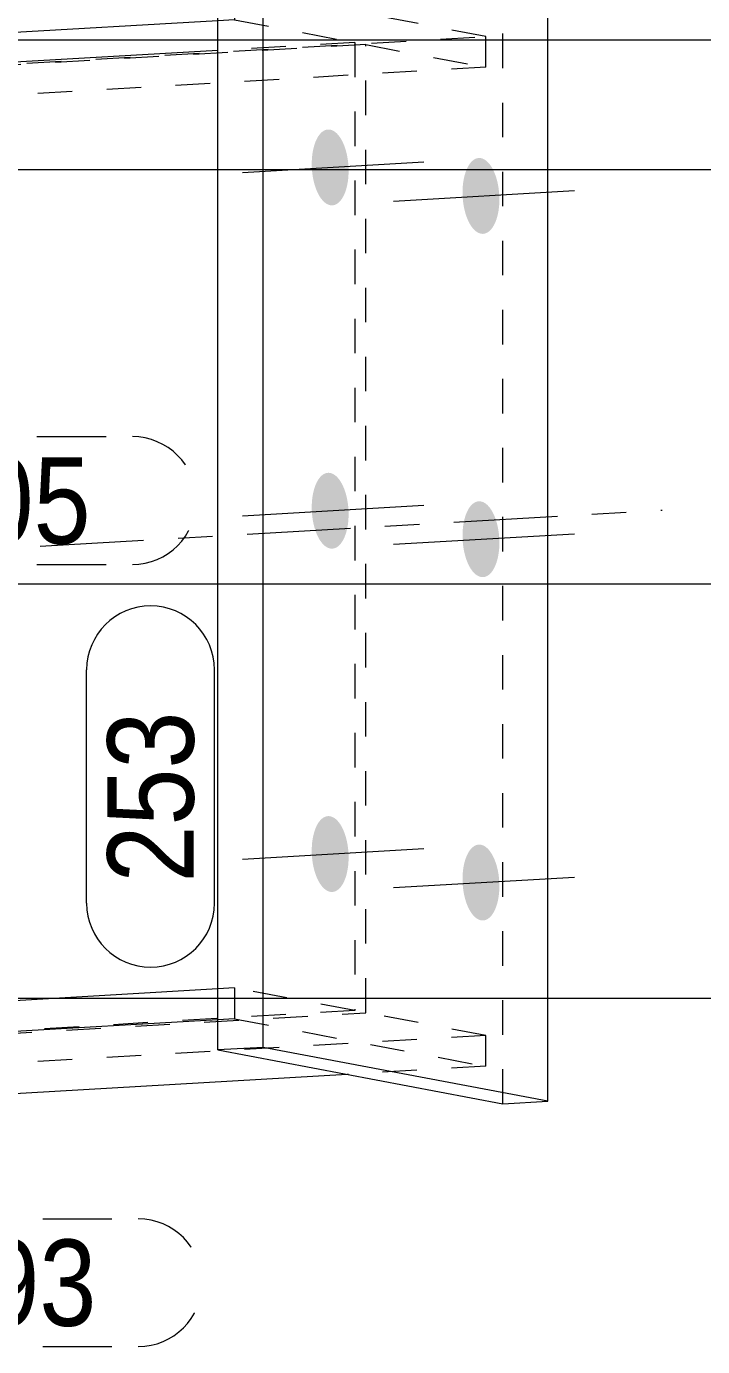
# Model space of a CAD drawing. Header units: millimetres. Extents: x 2 to 825, y 1 to 579.
# Drawn here: x 121.62 to 141.2, y 483.27 to 521.51 of the extents above; entities that cross this region are included whole.
import ezdxf

# ---------------------------------------------------------------- set-up
doc = ezdxf.new("R2010")
doc.units = ezdxf.units.MM
for name, pattern in [('XKITLINE00', [0]), ('XKITLINE01', [4, 1, -1, 1, -1]), ('XKITLINE02', [4, 2, -2]), ('XKITLINE03', [6, 3, -1, 1, -1])]:
    doc.linetypes.add(name, pattern=pattern)
for name, color, linetype, lineweight in [('Bolt', 3, 'Continuous', 0), ('Dimensions', 7, 'Continuous', 0), ('Part', 2, 'Continuous', 0), ('PartMark', 7, 'Continuous', 0)]:
    doc.layers.add(name, color=color, linetype=linetype, lineweight=lineweight)
doc.styles.add('ARIAL', font='ARIAL.TTF')

# ---------------------------------------------------------------- blocks, each defined once
blk = doc.blocks.new('*A44')
at = {"layer": 'Bolt'}
for points in [[(129.88, 517.453), (129.878, 517.507), (129.878, 517.561), (129.88, 517.614), (129.882, 517.667), (129.886, 517.719), (129.891, 517.771), (129.898, 517.822), (129.906, 517.872), (129.914, 517.92), (129.925, 517.968), (129.936, 518.014), (129.948, 518.059), (129.962, 518.103), (129.976, 518.145), (129.992, 518.185), (130.009, 518.223), (130.026, 518.259), (130.045, 518.294), (130.064, 518.326), (130.085, 518.356), (130.106, 518.384), (130.128, 518.41), (130.15, 518.433), (130.173, 518.454), (130.197, 518.472), (130.221, 518.488), (130.246, 518.501), (130.271, 518.512), (130.296, 518.52), (130.322, 518.525), (130.348, 518.528), (130.374, 518.528), (130.4, 518.526), (130.426, 518.521), (130.453, 518.513), (130.479, 518.503), (130.505, 518.49), (130.53, 518.474), (130.556, 518.456), (130.581, 518.436), (130.605, 518.413), (130.629, 518.388), (130.653, 518.36), (130.676, 518.33), (130.699, 518.298), (130.72, 518.264), (130.741, 518.228), (130.762, 518.19), (130.781, 518.15), (130.799, 518.109), (130.817, 518.066), (130.833, 518.021), (130.849, 517.975), (130.864, 517.927), (130.877, 517.879), (130.889, 517.829), (130.9, 517.778), (130.91, 517.727), (130.919, 517.674), (130.927, 517.622), (130.933, 517.568), (130.938, 517.515), (130.942, 517.461), (130.944, 517.407), (130.945, 517.353), (130.945, 517.299), (130.944, 517.246), (130.941, 517.193), (130.937, 517.141), (130.932, 517.089), (130.926, 517.038), (130.918, 516.988), (130.909, 516.94), (130.899, 516.892), (130.888, 516.846), (130.876, 516.801), (130.862, 516.757), (130.847, 516.715), (130.832, 516.675), (130.815, 516.637), (130.797, 516.601), (130.779, 516.566), (130.759, 516.534), (130.739, 516.504), (130.718, 516.476), (130.696, 516.45), (130.674, 516.427), (130.651, 516.406), (130.627, 516.388), (130.603, 516.372), (130.578, 516.359), (130.553, 516.348), (130.527, 516.34), (130.502, 516.335), (130.476, 516.332), (130.45, 516.332), (130.424, 516.334), (130.397, 516.339), (130.371, 516.347), (130.345, 516.357), (130.319, 516.37), (130.294, 516.386), (130.268, 516.404), (130.243, 516.424), (130.218, 516.447), (130.194, 516.472), (130.171, 516.5), (130.148, 516.53), (130.125, 516.562), (130.103, 516.596), (130.082, 516.632), (130.062, 516.67), (130.043, 516.709), (130.024, 516.751), (130.007, 516.794), (129.99, 516.839), (129.975, 516.885), (129.96, 516.933), (129.947, 516.981), (129.935, 517.031), (129.923, 517.082), (129.913, 517.133), (129.905, 517.185), (129.897, 517.238), (129.891, 517.292), (129.886, 517.345), (129.882, 517.399)], [(134.246, 516.628), (134.245, 516.681), (134.245, 516.735), (134.246, 516.788), (134.249, 516.841), (134.253, 516.894), (134.258, 516.945), (134.264, 516.996), (134.272, 517.046), (134.281, 517.095), (134.291, 517.143), (134.302, 517.189), (134.315, 517.234), (134.328, 517.277), (134.343, 517.319), (134.359, 517.359), (134.375, 517.397), (134.393, 517.434), (134.411, 517.468), (134.431, 517.5), (134.451, 517.531), (134.472, 517.558), (134.494, 517.584), (134.517, 517.607), (134.54, 517.628), (134.563, 517.646), (134.588, 517.662), (134.612, 517.676), (134.637, 517.686), (134.663, 517.694), (134.689, 517.7), (134.714, 517.703), (134.741, 517.703), (134.767, 517.7), (134.793, 517.695), (134.819, 517.688), (134.845, 517.677), (134.871, 517.664), (134.897, 517.649), (134.922, 517.631), (134.947, 517.61), (134.972, 517.587), (134.996, 517.562), (135.02, 517.535), (135.043, 517.505), (135.065, 517.473), (135.087, 517.439), (135.108, 517.403), (135.128, 517.365), (135.147, 517.325), (135.166, 517.283), (135.183, 517.24), (135.2, 517.195), (135.216, 517.149), (135.23, 517.102), (135.243, 517.053), (135.256, 517.003), (135.267, 516.953), (135.277, 516.901), (135.286, 516.849), (135.293, 516.796), (135.299, 516.743), (135.304, 516.689), (135.308, 516.635), (135.311, 516.581), (135.312, 516.528), (135.312, 516.474), (135.311, 516.42), (135.308, 516.368), (135.304, 516.315), (135.299, 516.264), (135.292, 516.213), (135.285, 516.163), (135.276, 516.114), (135.266, 516.066), (135.254, 516.02), (135.242, 515.975), (135.229, 515.932), (135.214, 515.89), (135.198, 515.85), (135.182, 515.812), (135.164, 515.775), (135.145, 515.741), (135.126, 515.709), (135.106, 515.678), (135.085, 515.651), (135.063, 515.625), (135.04, 515.602), (135.017, 515.581), (134.993, 515.563), (134.969, 515.547), (134.944, 515.533), (134.919, 515.523), (134.894, 515.515), (134.868, 515.509), (134.842, 515.506), (134.816, 515.506), (134.79, 515.509), (134.764, 515.514), (134.738, 515.521), (134.712, 515.532), (134.686, 515.545), (134.66, 515.56), (134.635, 515.578), (134.61, 515.599), (134.585, 515.621), (134.561, 515.647), (134.537, 515.674), (134.514, 515.704), (134.492, 515.736), (134.47, 515.77), (134.449, 515.806), (134.429, 515.844), (134.409, 515.884), (134.391, 515.926), (134.373, 515.969), (134.357, 516.013), (134.341, 516.06), (134.327, 516.107), (134.313, 516.156), (134.301, 516.205), (134.29, 516.256), (134.28, 516.308), (134.271, 516.36), (134.264, 516.413), (134.257, 516.466), (134.252, 516.52), (134.249, 516.574)], [(129.88, 507.508), (129.878, 507.562), (129.878, 507.616), (129.88, 507.669), (129.882, 507.722), (129.886, 507.774), (129.891, 507.826), (129.898, 507.877), (129.906, 507.927), (129.914, 507.976), (129.925, 508.023), (129.936, 508.07), (129.948, 508.115), (129.962, 508.158), (129.976, 508.2), (129.992, 508.24), (130.009, 508.278), (130.026, 508.314), (130.045, 508.349), (130.064, 508.381), (130.085, 508.411), (130.106, 508.439), (130.128, 508.465), (130.15, 508.488), (130.173, 508.509), (130.197, 508.527), (130.221, 508.543), (130.246, 508.556), (130.271, 508.567), (130.296, 508.575), (130.322, 508.58), (130.348, 508.583), (130.374, 508.583), (130.4, 508.581), (130.426, 508.576), (130.453, 508.568), (130.479, 508.558), (130.505, 508.545), (130.53, 508.529), (130.556, 508.511), (130.581, 508.491), (130.605, 508.468), (130.629, 508.443), (130.653, 508.415), (130.676, 508.386), (130.699, 508.354), (130.72, 508.32), (130.741, 508.283), (130.762, 508.245), (130.781, 508.206), (130.799, 508.164), (130.817, 508.121), (130.833, 508.076), (130.849, 508.03), (130.864, 507.983), (130.877, 507.934), (130.889, 507.884), (130.9, 507.833), (130.91, 507.782), (130.919, 507.73), (130.927, 507.677), (130.933, 507.623), (130.938, 507.57), (130.942, 507.516), (130.944, 507.462), (130.945, 507.408), (130.945, 507.355), (130.944, 507.301), (130.941, 507.248), (130.937, 507.196), (130.932, 507.144), (130.926, 507.093), (130.918, 507.044), (130.909, 506.995), (130.899, 506.947), (130.888, 506.901), (130.876, 506.856), (130.862, 506.812), (130.847, 506.771), (130.832, 506.73), (130.815, 506.692), (130.797, 506.656), (130.779, 506.621), (130.759, 506.589), (130.739, 506.559), (130.718, 506.531), (130.696, 506.506), (130.674, 506.482), (130.651, 506.462), (130.627, 506.443), (130.603, 506.427), (130.578, 506.414), (130.553, 506.403), (130.527, 506.395), (130.502, 506.39), (130.476, 506.387), (130.45, 506.387), (130.424, 506.389), (130.397, 506.394), (130.371, 506.402), (130.345, 506.412), (130.319, 506.425), (130.294, 506.441), (130.268, 506.459), (130.243, 506.479), (130.218, 506.502), (130.194, 506.527), (130.171, 506.555), (130.148, 506.585), (130.125, 506.617), (130.103, 506.651), (130.082, 506.687), (130.062, 506.725), (130.043, 506.765), (130.024, 506.806), (130.007, 506.849), (129.99, 506.894), (129.975, 506.94), (129.96, 506.988), (129.947, 507.036), (129.935, 507.086), (129.923, 507.137), (129.913, 507.188), (129.905, 507.241), (129.897, 507.294), (129.891, 507.347), (129.886, 507.4), (129.882, 507.454)], [(134.246, 506.683), (134.245, 506.737), (134.245, 506.79), (134.246, 506.844), (134.249, 506.897), (134.253, 506.949), (134.258, 507.001), (134.264, 507.051), (134.272, 507.101), (134.281, 507.15), (134.291, 507.198), (134.302, 507.244), (134.315, 507.289), (134.328, 507.332), (134.343, 507.374), (134.359, 507.414), (134.375, 507.453), (134.393, 507.489), (134.411, 507.523), (134.431, 507.556), (134.451, 507.586), (134.472, 507.614), (134.494, 507.639), (134.517, 507.662), (134.54, 507.683), (134.563, 507.702), (134.588, 507.717), (134.612, 507.731), (134.637, 507.741), (134.663, 507.749), (134.689, 507.755), (134.714, 507.758), (134.741, 507.758), (134.767, 507.756), (134.793, 507.75), (134.819, 507.743), (134.845, 507.732), (134.871, 507.719), (134.897, 507.704), (134.922, 507.686), (134.947, 507.666), (134.972, 507.643), (134.996, 507.617), (135.02, 507.59), (135.043, 507.56), (135.065, 507.528), (135.087, 507.494), (135.108, 507.458), (135.128, 507.42), (135.147, 507.38), (135.166, 507.339), (135.183, 507.295), (135.2, 507.251), (135.216, 507.205), (135.23, 507.157), (135.243, 507.108), (135.256, 507.059), (135.267, 507.008), (135.277, 506.956), (135.286, 506.904), (135.293, 506.851), (135.299, 506.798), (135.304, 506.744), (135.308, 506.69), (135.311, 506.637), (135.312, 506.583), (135.312, 506.529), (135.311, 506.476), (135.308, 506.423), (135.304, 506.37), (135.299, 506.319), (135.292, 506.268), (135.285, 506.218), (135.276, 506.169), (135.266, 506.122), (135.254, 506.075), (135.242, 506.03), (135.229, 505.987), (135.214, 505.945), (135.198, 505.905), (135.182, 505.867), (135.164, 505.83), (135.145, 505.796), (135.126, 505.764), (135.106, 505.734), (135.085, 505.706), (135.063, 505.68), (135.04, 505.657), (135.017, 505.636), (134.993, 505.618), (134.969, 505.602), (134.944, 505.589), (134.919, 505.578), (134.894, 505.57), (134.868, 505.564), (134.842, 505.562), (134.816, 505.561), (134.79, 505.564), (134.764, 505.569), (134.738, 505.577), (134.712, 505.587), (134.686, 505.6), (134.66, 505.615), (134.635, 505.633), (134.61, 505.654), (134.585, 505.677), (134.561, 505.702), (134.537, 505.729), (134.514, 505.759), (134.492, 505.791), (134.47, 505.825), (134.449, 505.861), (134.429, 505.899), (134.409, 505.939), (134.391, 505.981), (134.373, 506.024), (134.357, 506.069), (134.341, 506.115), (134.327, 506.162), (134.313, 506.211), (134.301, 506.261), (134.29, 506.311), (134.28, 506.363), (134.271, 506.415), (134.264, 506.468), (134.257, 506.521), (134.252, 506.575), (134.249, 506.629)], [(129.88, 497.563), (129.878, 497.617), (129.878, 497.671), (129.88, 497.724), (129.882, 497.777), (129.886, 497.83), (129.891, 497.881), (129.898, 497.932), (129.906, 497.982), (129.914, 498.031), (129.925, 498.078), (129.936, 498.125), (129.948, 498.17), (129.962, 498.213), (129.976, 498.255), (129.992, 498.295), (130.009, 498.333), (130.026, 498.37), (130.045, 498.404), (130.064, 498.436), (130.085, 498.466), (130.106, 498.494), (130.128, 498.52), (130.15, 498.543), (130.173, 498.564), (130.197, 498.582), (130.221, 498.598), (130.246, 498.611), (130.271, 498.622), (130.296, 498.63), (130.322, 498.636), (130.348, 498.638), (130.374, 498.639), (130.4, 498.636), (130.426, 498.631), (130.453, 498.623), (130.479, 498.613), (130.505, 498.6), (130.53, 498.585), (130.556, 498.567), (130.581, 498.546), (130.605, 498.523), (130.629, 498.498), (130.653, 498.471), (130.676, 498.441), (130.699, 498.409), (130.72, 498.375), (130.741, 498.339), (130.762, 498.301), (130.781, 498.261), (130.799, 498.219), (130.817, 498.176), (130.833, 498.131), (130.849, 498.085), (130.864, 498.038), (130.877, 497.989), (130.889, 497.939), (130.9, 497.889), (130.91, 497.837), (130.919, 497.785), (130.927, 497.732), (130.933, 497.679), (130.938, 497.625), (130.942, 497.571), (130.944, 497.517), (130.945, 497.463), (130.945, 497.41), (130.944, 497.356), (130.941, 497.303), (130.937, 497.251), (130.932, 497.199), (130.926, 497.149), (130.918, 497.099), (130.909, 497.05), (130.899, 497.002), (130.888, 496.956), (130.876, 496.911), (130.862, 496.867), (130.847, 496.826), (130.832, 496.786), (130.815, 496.747), (130.797, 496.711), (130.779, 496.677), (130.759, 496.644), (130.739, 496.614), (130.718, 496.586), (130.696, 496.561), (130.674, 496.538), (130.651, 496.517), (130.627, 496.498), (130.603, 496.483), (130.578, 496.469), (130.553, 496.459), (130.527, 496.45), (130.502, 496.445), (130.476, 496.442), (130.45, 496.442), (130.424, 496.444), (130.397, 496.45), (130.371, 496.457), (130.345, 496.468), (130.319, 496.481), (130.294, 496.496), (130.268, 496.514), (130.243, 496.534), (130.218, 496.557), (130.194, 496.583), (130.171, 496.61), (130.148, 496.64), (130.125, 496.672), (130.103, 496.706), (130.082, 496.742), (130.062, 496.78), (130.043, 496.82), (130.024, 496.861), (130.007, 496.905), (129.99, 496.949), (129.975, 496.995), (129.96, 497.043), (129.947, 497.092), (129.935, 497.141), (129.923, 497.192), (129.913, 497.244), (129.905, 497.296), (129.897, 497.349), (129.891, 497.402), (129.886, 497.456), (129.882, 497.509)], [(134.246, 496.738), (134.245, 496.792), (134.245, 496.845), (134.246, 496.899), (134.249, 496.952), (134.253, 497.004), (134.258, 497.056), (134.264, 497.107), (134.272, 497.156), (134.281, 497.205), (134.291, 497.253), (134.302, 497.299), (134.315, 497.344), (134.328, 497.388), (134.343, 497.429), (134.359, 497.47), (134.375, 497.508), (134.393, 497.544), (134.411, 497.578), (134.431, 497.611), (134.451, 497.641), (134.472, 497.669), (134.494, 497.694), (134.517, 497.718), (134.54, 497.738), (134.563, 497.757), (134.588, 497.773), (134.612, 497.786), (134.637, 497.797), (134.663, 497.805), (134.689, 497.81), (134.714, 497.813), (134.741, 497.813), (134.767, 497.811), (134.793, 497.806), (134.819, 497.798), (134.845, 497.788), (134.871, 497.775), (134.897, 497.759), (134.922, 497.741), (134.947, 497.721), (134.972, 497.698), (134.996, 497.673), (135.02, 497.645), (135.043, 497.615), (135.065, 497.583), (135.087, 497.549), (135.108, 497.513), (135.128, 497.475), (135.147, 497.435), (135.166, 497.394), (135.183, 497.351), (135.2, 497.306), (135.216, 497.26), (135.23, 497.212), (135.243, 497.164), (135.256, 497.114), (135.267, 497.063), (135.277, 497.012), (135.286, 496.959), (135.293, 496.906), (135.299, 496.853), (135.304, 496.799), (135.308, 496.746), (135.311, 496.692), (135.312, 496.638), (135.312, 496.584), (135.311, 496.531), (135.308, 496.478), (135.304, 496.426), (135.299, 496.374), (135.292, 496.323), (135.285, 496.273), (135.276, 496.224), (135.266, 496.177), (135.254, 496.13), (135.242, 496.085), (135.229, 496.042), (135.214, 496), (135.198, 495.96), (135.182, 495.922), (135.164, 495.886), (135.145, 495.851), (135.126, 495.819), (135.106, 495.789), (135.085, 495.761), (135.063, 495.735), (135.04, 495.712), (135.017, 495.691), (134.993, 495.673), (134.969, 495.657), (134.944, 495.644), (134.919, 495.633), (134.894, 495.625), (134.868, 495.62), (134.842, 495.617), (134.816, 495.616), (134.79, 495.619), (134.764, 495.624), (134.738, 495.632), (134.712, 495.642), (134.686, 495.655), (134.66, 495.67), (134.635, 495.688), (134.61, 495.709), (134.585, 495.732), (134.561, 495.757), (134.537, 495.785), (134.514, 495.814), (134.492, 495.846), (134.47, 495.88), (134.449, 495.917), (134.429, 495.954), (134.409, 495.994), (134.391, 496.036), (134.373, 496.079), (134.357, 496.124), (134.341, 496.17), (134.327, 496.217), (134.313, 496.266), (134.301, 496.316), (134.29, 496.367), (134.28, 496.418), (134.271, 496.47), (134.264, 496.523), (134.257, 496.576), (134.252, 496.63), (134.249, 496.684)]]:
    blk.add_hatch(color=3, dxfattribs=at).paths.add_polyline_path(points, flags=17)
at = {"layer": 'Bolt', "color": 3, "linetype": 'XKITLINE00', "lineweight": 0}
for p, q in [((127.876, 517.282), (133.123, 517.588)), ((132.243, 516.457), (137.489, 516.762)), ((127.876, 507.338), (133.123, 507.643)), ((132.243, 506.512), (137.489, 506.817)), ((127.876, 497.393), (133.123, 497.698)), ((132.243, 496.567), (137.489, 496.873))]:
    blk.add_line(p, q, dxfattribs=at)
blk = doc.blocks.new('*A58')
at = {"layer": 'Part', "color": 2, "linetype": 'XKITLINE00', "lineweight": 0}
for p, q in [((127.16, 522.573), (115.637, 521.902)), ((115.637, 521.902), (115.637, 519.55)), ((127.16, 521.678), (115.637, 521.007)), ((127.16, 520.817), (115.637, 520.147)), ((115.637, 519.55), (115.2, 519.524)), ((127.16, 493.634), (114.071, 492.872)), ((127.16, 492.738), (113.9, 491.967)), ((130.9, 491.157), (115.2, 490.243))]:
    blk.add_line(p, q, dxfattribs=at)
at = {"layer": 'Part', "color": 7, "linetype": 'XKITLINE01', "lineweight": 0}
for p, q in [((127.645, 522.601), (127.16, 522.573)), ((134.922, 521.225), (127.645, 522.601)), ((127.645, 522.601), (127.645, 521.706)), ((127.645, 521.706), (127.16, 521.678)), ((127.645, 521.706), (131.126, 521.048)), ((115.637, 520.103), (134.922, 521.225)), ((131.441, 520.988), (115.637, 520.069)), ((131.126, 521.048), (127.16, 520.817)), ((131.126, 521.048), (131.126, 493.004)), ((131.441, 492.944), (131.441, 520.988)), ((131.441, 520.988), (134.922, 520.33)), ((134.922, 520.33), (134.922, 521.225)), ((134.922, 520.33), (115.637, 519.208)), ((115.2, 519.524), (106.8, 519.036)), ((106.8, 518.958), (115.637, 519.472)), ((115.637, 519.55), (115.637, 519.208)), ((106.8, 519.036), (106.8, 489.754)), ((127.645, 493.662), (127.16, 493.634)), ((131.126, 493.004), (127.645, 493.662)), ((127.645, 493.662), (127.645, 492.767)), ((131.126, 493.004), (106.8, 491.588)), ((106.8, 491.51), (131.441, 492.944)), ((114.071, 492.872), (106.8, 492.449)), ((127.645, 492.767), (127.16, 492.738)), ((127.645, 492.767), (134.922, 491.391)), ((134.922, 492.286), (131.441, 492.944)), ((134.922, 492.286), (106.8, 490.649)), ((134.922, 491.391), (134.922, 492.286)), ((113.9, 491.967), (106.8, 491.554)), ((134.922, 491.391), (130.9, 491.157)), ((115.2, 490.243), (106.8, 489.754))]:
    blk.add_line(p, q, dxfattribs=at)
at = {"layer": 'Part', "color": 7, "linetype": 'XKITLINE03', "lineweight": 0}
blk.add_line((98.056, 505.062), (140.028, 507.505), dxfattribs=at)
blk = doc.blocks.new('*A60')
at = {"layer": 'Part', "color": 2, "linetype": 'XKITLINE00', "lineweight": 0}
for p, q in [((127.16, 523.687), (128.471, 523.764)), ((127.16, 491.864), (127.16, 523.687)), ((128.471, 491.94), (128.471, 523.764)), ((128.471, 523.764), (136.719, 522.204)), ((136.719, 490.381), (136.719, 522.204)), ((128.471, 491.94), (127.16, 491.864)), ((127.16, 491.864), (135.407, 490.305)), ((136.719, 490.381), (128.471, 491.94)), ((135.407, 490.305), (136.719, 490.381))]:
    blk.add_line(p, q, dxfattribs=at)
at = {"layer": 'Part', "color": 7, "linetype": 'XKITLINE01', "lineweight": 0}
for p in [(127.16, 523.687), (136.719, 522.204), (135.407, 490.305)]:
    blk.add_line(p, (135.407, 522.128), dxfattribs=at)
blk = doc.blocks.new('*A171')
at = {"layer": 'Dimensions', "color": 7, "linetype": 'XKITLINE00', "lineweight": 0}
blk.add_line((112.45, 493.365), (168.85, 493.365), dxfattribs=at)
blk = doc.blocks.new('*A172')
at = {"layer": 'Dimensions', "color": 7, "linetype": 'XKITLINE00', "lineweight": 0}
for p, q in [((112.45, 505.365), (168.85, 505.365)), ((112.45, 493.365), (168.85, 493.365))]:
    blk.add_line(p, q, dxfattribs=at)
blk = doc.blocks.new('*A173')
at = {"layer": 'Dimensions', "color": 7, "linetype": 'XKITLINE00', "lineweight": 0}
for p, q in [((112.45, 517.365), (168.85, 517.365)), ((112.45, 505.365), (168.85, 505.365))]:
    blk.add_line(p, q, dxfattribs=at)
blk = doc.blocks.new('*A174')
at = {"layer": 'Dimensions', "color": 7, "linetype": 'XKITLINE00', "lineweight": 0}
for p, q in [((116.2, 521.128), (168.85, 521.128)), ((112.45, 517.365), (168.85, 517.365))]:
    blk.add_line(p, q, dxfattribs=at)
blk = doc.blocks.new('*A176')
at = {"layer": 'PartMark', "color": 7, "linetype": 'XKITLINE00', "lineweight": 0}
for p, q in [((123.36, 496.114), (123.36, 502.877)), ((127.06, 496.114), (127.06, 502.877))]:
    blk.add_line(p, q, dxfattribs=at)
for centre, start, end in [((125.21, 502.877), 0, 180), ((125.21, 496.114), 180, 0)]:
    blk.add_arc(centre, 1.85, start, end, dxfattribs=at)
at = {"layer": 'PartMark', "color": 3, "style": 'ARIAL', "width": 0.85}
blk.add_text('253', height=2.5, rotation=90.0002, dxfattribs=at).set_placement((126.46, 496.714))
blk = doc.blocks.new('*A184')
at = {"layer": 'PartMark', "color": 7, "linetype": 'XKITLINE02', "lineweight": 0}
for p, q in [((108.429, 487.71), (118.089, 486.972)), ((118.089, 486.972), (124.852, 486.972)), ((118.089, 483.272), (124.852, 483.272))]:
    blk.add_line(p, q, dxfattribs=at)
for centre, start, end in [((118.089, 485.122), 90, 270), ((124.852, 485.122), 270, 90)]:
    blk.add_arc(centre, 1.85, start, end, dxfattribs=at)
at = {"layer": 'PartMark', "color": 3, "style": 'ARIAL', "width": 0.85}
blk.add_text('393', height=2.5, dxfattribs=at).set_placement((118.689, 483.872))
blk = doc.blocks.new('*A188')
at = {"layer": 'PartMark', "color": 7, "linetype": 'XKITLINE02', "lineweight": 0}
for p, q in [((117.921, 509.631), (124.684, 509.631)), ((106.329, 504.676), (117.921, 505.931)), ((117.921, 505.931), (124.684, 505.931))]:
    blk.add_line(p, q, dxfattribs=at)
for centre, start, end in [((117.921, 507.781), 90, 270), ((124.684, 507.781), 270, 90)]:
    blk.add_arc(centre, 1.85, start, end, dxfattribs=at)
at = {"layer": 'PartMark', "color": 3, "style": 'ARIAL', "width": 0.85}
blk.add_text('505', height=2.5, dxfattribs=at).set_placement((118.521, 506.531))

msp = doc.modelspace()

# ---------------------------------------------------------------- block references
at = {"lineweight": 0}
for name in ['*A174', '*A60', '*A58', '*A173', '*A44', '*A188', '*A172', '*A176', '*A171', '*A184']:
    msp.add_blockref(name, (0, 0), dxfattribs=at)

doc.saveas('drawing.dxf')
